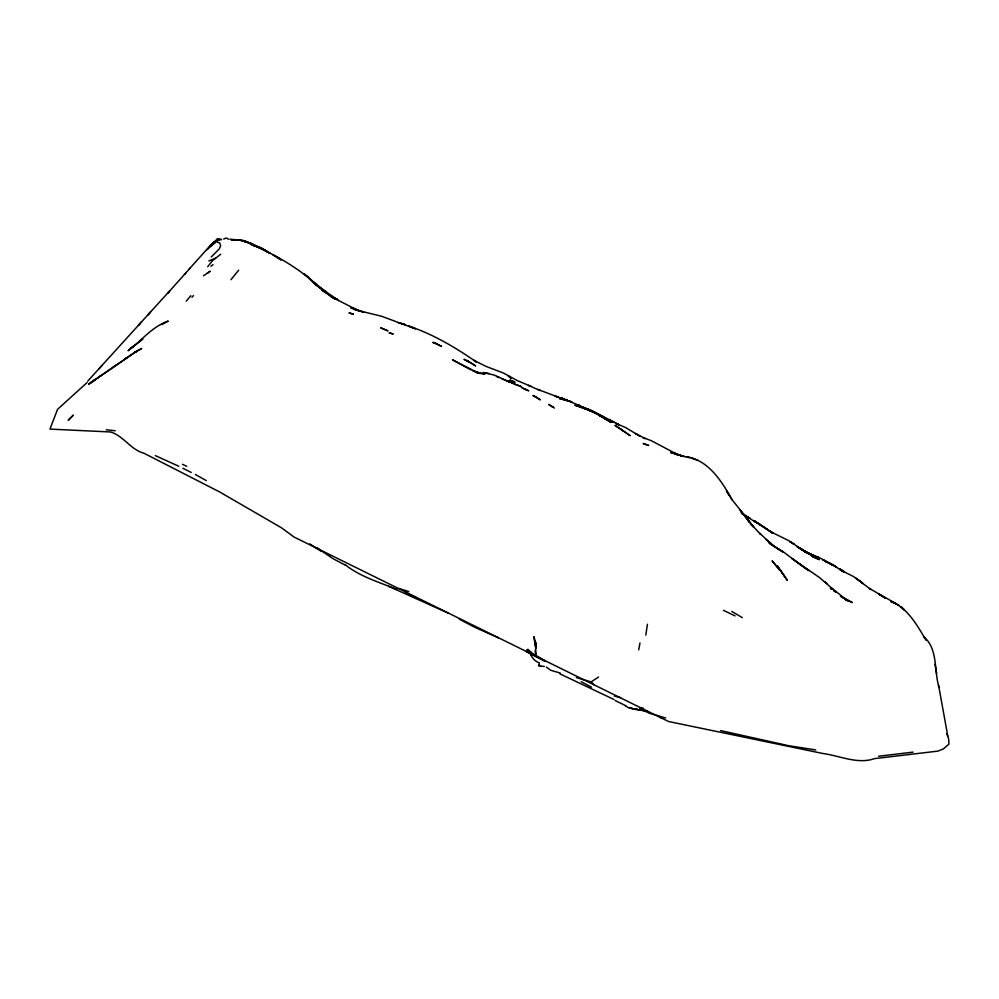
<?xml version="1.0" encoding="UTF-8"?>
<svg xmlns="http://www.w3.org/2000/svg" width="999" height="999" viewBox="0 0 999 999"><rect width="100%" height="100%" fill="white"/><g stroke="black" fill="none" stroke-linecap="round" stroke-linejoin="round"><path stroke-width="1.5" d="M535.239 652.459L535.302 650.049M535.801 653.358L535.564 642.482L533.866 636.588L535.352 646.565M645.804 635.089L647.427 624.275M639.997 642.969L638.686 649.862M217.045 240.634L217.282 239.323L221.403 239.535M544.305 666.433L538.811 666.046L539.248 662.774C534.577 661.425 531.243 656.992 529.994 652.447M186.264 301.124L190.821 295.704M207.717 266.721L212.2 260.964L220.642 254.258M191.983 297.327L193.431 295.529M230.981 279.683L238.674 270.155M169.818 290.709L167.532 293.394L185.789 272.977M87.712 381.143L169.193 291.433M102.01 365.484L98.876 368.931M184.503 274.45L189.96 268.207M150.886 311.526L147.939 314.872L149.85 312.712M141.446 321.928L138.461 325.312L140.285 323.251M189.111 269.181L206.93 249.275L215.21 242.769M211.276 256.955L219.305 248.851L220.667 245.692L219.743 242.944L217.033 242.195M215.946 240.135L210.252 245.979L214.285 242.257L213.249 242.769L219.555 239.822M87.1 382.555L57.53 409.365L49.95 429.095L110.614 431.98C123.913 436.138 130.607 449.737 144.006 453.259L219.705 491.983L281.481 527.809L293.943 536.987L668.531 721.503L822.701 753.458C839.659 755.669 857.529 764.622 874.537 758.616L937.799 751.136L943.368 748.925L948.925 744.118L948.688 739.16L946.927 733.741M133.766 345.929L128.097 350.761L142.37 338.773L139.498 341.183C148.114 333.117 156.905 324.975 168.257 321.066L161.788 324.65M135.165 344.705L130.956 348.364L142.845 339.235M214.285 242.257L207.08 249.65L210.402 245.117L215.235 242.245M210.939 266.296L212.999 264.623M90.609 382.767L136.426 351.348L88.686 384.091M88.686 384.253L95.892 379.183L90.459 382.992M94.131 380.419L96.029 379.096M97.74 377.884L101.548 375.249M129.833 355.694L131.319 354.682M126.324 358.054L124.875 359.041L128.809 356.381M207.068 273.389L210.277 271.216L203.521 275.774M113.187 366.945L115.509 365.372L114.735 365.896M576.386 677.584L591.108 681.917L598.538 677.06M208.841 260.926L215.472 258.204M223.701 239.048L226.423 237.962L228.521 239.223M639.722 708.566L643.231 708.079M913.074 752.135L878.62 756.231M632.317 708.403L629.52 707.579L633.603 709.228L637.325 708.853M633.603 709.228L646.74 710.851L650.137 713.436L665.671 717.981M638.136 710.052L646.74 710.851M231.069 239.797L240.197 240.284M231.693 239.847L239.148 240.272M229.97 239.173L244.63 240.697L250.112 243.219L239.86 240.072L251.498 243.344L268.581 252.497L264.023 249.713M560.389 673.101L550.624 670.242L546.366 667.107M106.194 429.782L115.197 430.756M684.39 456.605L680.993 455.669L689.547 457.667L686.463 456.718C709.415 460.502 722.077 482.18 732.717 500.599C742.07 511.875 750.361 524.125 760.826 534.49L759.727 533.291L771.24 543.881L768.456 541.57M815.758 749.924L789.06 745.791L720.491 730.569M217.12 238.873L221.541 239.573M479.208 373.326L484.952 374.063L476.036 371.853L452.51 359.827L470.991 369.93M632.542 708.603L629.008 707.991L625.299 705.719M620.554 697.602L614.323 696.091M681.031 455.681L682.504 456.019L674.1 452.997L676.523 453.996L651.236 440.659L643.019 437.537L645.117 438.611L635.464 433.554L639.835 436.063L625.661 427.597L616.008 423.464L619.18 424.962M682.504 456.019L670.616 452.435L681.693 455.944M488.836 373.476L483.104 372.54L494.168 375.05L509.502 382.005C500.736 377.772 519.88 386.463 511.663 382.854M476.148 372.49L478.184 373.052M398.988 588.473L408.778 591.583M586.45 409.14L592.544 411.688L580.469 406.543L574.9 405.269L592.719 411.401L584.59 408.216L590.709 410.389L604.183 417.682L600.212 415.359M358.054 310.614L360.314 311.251L358.191 310.614M675.661 454.333L678.995 455.282M530.906 386.138L528.483 385.402L540.072 390.522L537.799 389.36M354.657 309.628L356.918 310.289M588.498 409.727L590.709 410.389M812.187 554.957L804.944 551.548L812.187 554.957L801.81 549.325L805.606 551.923L788.448 540.496L771.315 532.042L758.553 523.576L768.431 530.132L764.297 527.597M355.07 309.59L357.13 310.289M586.6 409.016L592.569 411.476L575.486 404.982L590.109 410.277L587.874 409.34M723.438 610.327L735.027 615.896M397.015 589.447C379.345 582.267 360.514 576.835 345.317 564.847M614.048 699.537L560.089 673.938M565.384 399.513L560.826 397.952L567.819 400.686L538.386 389.66M247.477 242.432L242.045 240.459L250.2 243.494M562.849 398.601L561.838 398.226L593.581 411.451L618.631 424.587L616.008 423.464L617.632 424.213M155.307 455.606L178.771 466.246M814.56 556.518L815.758 556.955L808.466 553.646M501.598 378.646L509.128 381.905M697.764 460.389L691.058 457.842L692.906 458.541M350.761 307.954L354.046 309.228M588.611 409.752L590.646 410.552M498.376 637.861L474.438 627.11L459.328 619.18M526.91 390.047L528.783 390.809L522.002 387.812L526.91 390.047L524.45 388.986M182.48 464.285L186.688 466.333M496.565 376.548L499.075 377.572M416.233 597.752L408.916 594.667M596.191 413.336L602.422 416.645M813.523 556.068L809.839 554.333M591.208 411.101L589.822 410.514L599.2 415.122M600.686 415.684L601.898 416.196M642.394 710.077L650.137 713.436M589.885 410.414L599.35 414.985M578.209 404.72L579.47 405.269M529.083 385.577L517.32 380.607L503.496 373.052L485.826 366.321L473.776 360.289L476.223 361.913C455.294 347.327 433.116 334.253 408.816 326.086L415.372 328.783L381.393 316.196L357.929 310.464L363.923 312.325L353.596 308.404L357.043 309.927L330.307 296.253L337.312 299.263L333.916 297.977L336.526 299.151M610.264 420.392L609.427 420.005L614.485 422.39M591.445 687.175L581.243 681.718M625.674 705.681L615.247 700.574M447.989 613.011L388.661 586.313M245.417 241.708L246.129 242.045M588.361 409.54L592.245 411.363M264.747 250.15L249.288 243.207L261.451 248.089L269.855 253.147L261.451 248.089L250.999 244.368C277.06 255.269 302.135 270.267 322.59 289.935L316.308 284.952L338.411 300.499M812.487 555.057L815.384 556.468L806.38 552.734L796.915 546.478L809.477 554.208L806.717 552.534L819.792 557.867L832.741 564.997L827.921 562.474M195.392 474.513L206.269 480.594M898.913 605.094L890.708 601.435C907.804 607.842 917.144 625.461 926.123 640.309M742.457 513.911L767.269 529.42M747.19 516.82L750.324 518.394M182.879 468.256L191.209 472.427M544.68 661.288L526.585 651.748M405.319 592.944L407.692 594.155M528.546 650.849L526.735 649.899L545.417 661.063M345.529 565.272L332.904 558.603L317.207 547.927M621.178 429.483L629.994 435.552L621.178 429.483L623.476 430.969M769.28 543.244L783.89 552.272L805.219 568.306L808.94 570.641L792.045 558.578L819.542 577.584L832.841 589.123M731.83 611.475L742.332 617.632M321.079 551.223L309.74 543.906M581.918 406.718L585.751 408.853M336.601 299.188L321.878 290.185L331.418 296.491M776.81 548.401L783.466 552.21L774.625 546.578M844.704 598.963L847.914 600.973L831.892 588.261M842.332 597.452L852.197 602.497L840.396 596.278M828.371 562.774L822.739 559.69L836.8 567.207L834.202 565.459L829.819 563.386L844.654 572.19M756.905 522.677L753.696 520.779L759.69 524.363L757.966 523.314M825.149 561.426L826.41 562.175M756.355 522.052L754.445 520.929L760.351 524.75M741.608 513.536L749.25 518.056L741.146 512.524M896.415 603.858L869.467 588.511L870.891 589.51L853.82 576.71L840.022 569.705L842.02 570.978M551.997 406.506L553.371 407.392L548.788 404.458L554.358 408.029M319.605 287.637L326.136 292.033L313.399 282.193L318.544 286.863M252.535 244.842L254.932 246.416M657.929 715.771L661.688 718.293M538.648 664.66L540.971 666.246M859.24 580.394L863.011 583.541L855.231 577.659M841.458 570.566L843.443 571.94M328.921 294.73L333.541 298.077M769.605 530.856L772.439 532.829L771.315 532.042M775.561 547.527L769.305 543.106M845.092 599.075L846.565 600.112L843.88 598.076M316.433 285.052L319.668 287.375M831.131 588.836L830.381 588.261L831.218 589.023M775.599 547.265L766.096 539.56M825.574 582.492L824.562 581.668L826.872 583.566M527.797 649.238L531.368 652.547M591.108 681.917L594.355 685.039M749.862 522.327L747.739 520.142L752.697 525.774M925.037 638.398L923.738 636.663C938.186 649.038 933.89 670.317 938.898 686.95M777.934 567.782L772.102 560.826L779.657 570.179M780.494 570.404L787.349 580.407L777.409 565.921L785.164 577.172M732.067 499.912L726.41 490.871L728.883 494.792L728.371 493.956M530.606 654.133L530.756 654.782M947.776 736.063L938.536 685.002M535.664 652.759L536.326 656.443M936.625 673.601L934.989 664.16M68.906 419.518L68.232 420.367L73.402 415.084L68.906 419.518M137.325 350.811L134.828 352.385L141.671 348.514L137.325 350.811M563.511 399.475L559.415 398.564L569.48 401.136L563.511 399.475M402.035 323.589L398.451 322.814L405.494 324.712L402.035 323.589M392.445 333.691L389.073 332.942L393.231 334.016L392.445 333.691M352.684 313.936L348.976 312.899L353.359 314.198L352.684 313.936M558.366 397.165L555.032 396.178L558.366 397.165M819.305 559.565L812.087 556.393L819.305 559.565M435.776 343.306L432.792 342.357L441.595 346.378L435.776 343.306M570.766 401.586L568.306 400.774L571.99 402.01L570.766 401.586M516.958 384.877L514.373 384.003L521.528 386.763L516.958 384.877M646.515 444.667L643.156 443.531L648.726 445.492L646.515 444.667M387.737 330.756L380.931 327.909L387.737 330.756M514.797 382.055L510.027 380.157L514.797 382.055M816.87 556.905L813.848 555.781L818.318 557.454L816.87 556.905M475.699 371.815L472.902 370.691L478.521 373.052L475.699 371.815M604.82 418.519L598.588 415.047L611.051 422.352L604.82 418.519M535.514 396.678L532.904 395.492L540.297 399.837L535.514 396.678M473.651 364.66L466.758 360.427L475.686 365.921L473.651 364.66M466.346 360.539L463.998 359.265L468.806 361.963L466.483 360.627M610.764 422.003L604.732 418.369L610.764 422.003M277.335 257.267L273.064 254.92L281.219 259.952L277.335 257.267M803.421 550.399L798.151 547.315L803.421 550.399M612.212 422.165L608.379 419.692L612.212 422.165M885.002 597.914L878.458 593.906L885.002 597.914M842.12 570.417L839.46 568.843L843.693 571.478L842.12 570.417M773.014 533.254L768.893 530.756L773.014 533.254M792.806 543.394L789.947 541.67L794.043 544.155L792.806 543.394M510.939 378.059L508.429 376.086L510.939 378.059M834.689 591.196L833.541 590.484L835.988 592.157L834.689 591.196M617.095 426.673L614.997 425.349L621.328 429.57L617.095 426.673M335.227 299.338L333.191 297.777L335.227 299.338M307.355 276.473L303.983 273.738L316.421 285.314L307.355 276.473M903.321 608.803L901.21 606.805L904.532 610.127L903.321 608.803M752.559 525.973L750.499 523.876L753.583 527.022L752.559 525.973M746.877 518.518L740.259 510.252L749.475 522.102L746.877 518.518M535.689 644.58L535.564 642.482L535.864 648.201L535.689 644.58"/></g></svg>
